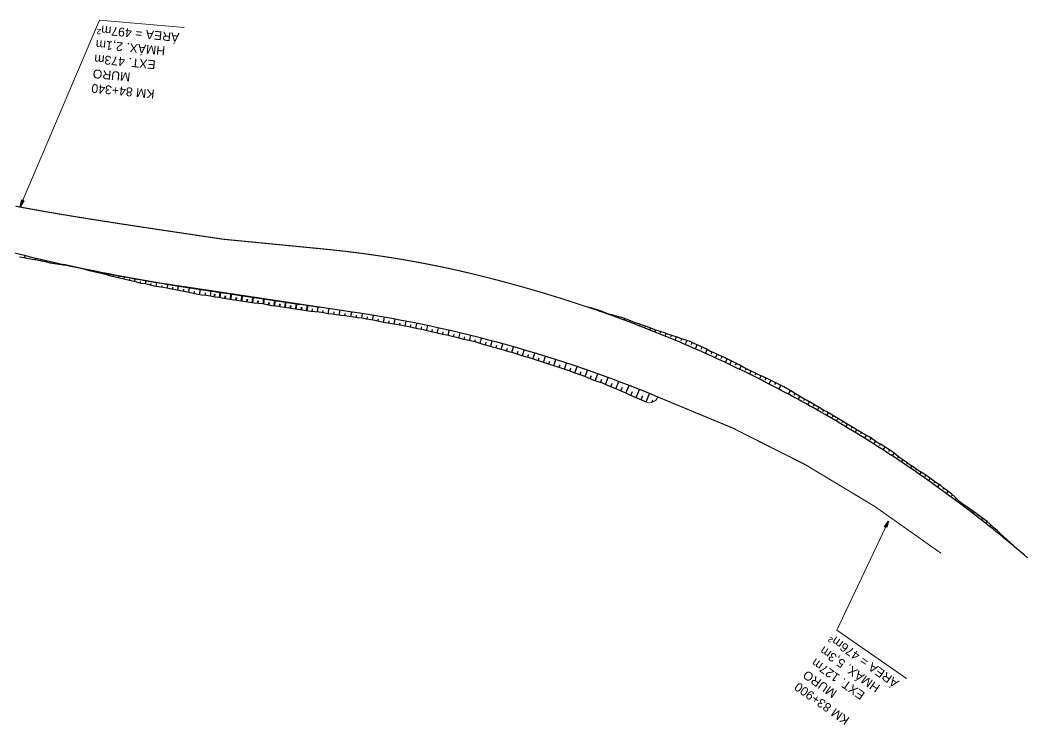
# Model space of a CAD drawing. Header units: metres. Extents: x 288738 to 324331, y 7399322 to 7465117.
# Drawn here: x 297497 to 297953.5, y 7452050.1 to 7452369.7 of the extents above; entities that cross this region are included whole.
import ezdxf

# ---------------------------------------------------------------- set-up
doc = ezdxf.new("R2010")
doc.units = ezdxf.units.M
doc.header["$LTSCALE"] = 10
for name, color, linetype in [('F-HZ-ATERRO-TALUDE', 110, 'Continuous'), ('F-HZ-MUROS', 210, 'Continuous'), ('F-HZ-PIANO-CORTE', 10, 'Continuous'), ('F-HZ-TALUDE', 2, 'Continuous')]:
    doc.layers.add(name, color=color, linetype=linetype)
doc.layers.add('U-HZ-TEXTO-MUROS', color=2, linetype='Continuous', lineweight=0)
doc.styles.add('ARIAL', font='arial.ttf')
doc.styles.add('DIM', font='arial.ttf', dxfattribs={"width": 0.8})
doc.dimstyles.new('U-1_2000', dxfattribs={"dimscale": 2, "dimtxt": 1.5, "dimasz": 0.75, "dimexe": 0.75, "dimexo": 0.75, "dimgap": 0.25, "dimtad": 1, "dimzin": 4, "dimtxsty": 'DIM', "dimblk": 'ARCHTICK', "dimcen": 0.7, "dimdle": 0.75, "dimclrd": 256, "dimclre": 256, "dimclrt": 256, "dimaunit": 1, "dimadec": 3, "dimazin": 2, "dimtfac": 1, "dimtofl": 0, "dimtmove": 0, "dimatfit": 3, "dimldrblk": 'CLOSEDBLANK', "dimfxl": 0, "dimtolj": 1, "dimtzin": 0, "dimlwd": -1, "dimlwe": -1, "dimarcsym": 0})

# ---------------------------------------------------------------- blocks, each defined once
blk = doc.blocks.new('_ArchTick')
at = {"color": 0, "linetype": 'ByBlock', "const_width": 0.15}
blk.add_lwpolyline([(-0.5, -0.5), (0.5, 0.5)], dxfattribs=at)

msp = doc.modelspace()

# ---------------------------------------------------------------- linework, layer by layer
at = {"layer": 'F-HZ-ATERRO-TALUDE', "linetype": 'Continuous', "lineweight": -3}
for p, q in [((297499.149, 7452263.006), (297498.948, 7452261.883)), ((297501.578, 7452262.415), (297501.484, 7452261.884)), ((297504.009, 7452261.83), (297503.856, 7452260.953)), ((297506.442, 7452261.254), (297506.373, 7452260.858)), ((297508.876, 7452260.684), (297508.775, 7452260.094)), ((297511.312, 7452260.123), (297511.255, 7452259.785)), ((297513.75, 7452259.569), (297513.66, 7452259.028)), ((297516.189, 7452259.022), (297516.163, 7452258.86))]:
    msp.add_line(p, q, dxfattribs=at)
at = {"layer": 'F-HZ-MUROS', "linetype": 'Continuous', "lineweight": -3, "const_width": 0.5}
msp.add_lwpolyline([(297754.473, 7452239.594), (297752.533, 7452240.246), (297750.591, 7452240.892), (297748.646, 7452241.531), (297746.7, 7452242.164), (297744.751, 7452242.789), (297742.801, 7452243.409), (297740.848, 7452244.021), (297738.893, 7452244.627), (297736.936, 7452245.227), (297734.977, 7452245.819), (297733.017, 7452246.406), (297731.054, 7452246.985), (297729.089, 7452247.558), (297727.122, 7452248.124), (297725.153, 7452248.683), (297723.183, 7452249.236), (297721.21, 7452249.782), (297719.236, 7452250.322), (297717.26, 7452250.854), (297715.282, 7452251.38), (297713.303, 7452251.9), (297711.321, 7452252.412), (297709.338, 7452252.918), (297707.353, 7452253.417), (297705.367, 7452253.91), (297703.379, 7452254.395), (297701.389, 7452254.874), (297699.398, 7452255.344), (297697.406, 7452255.811), (297695.415, 7452256.273), (297693.42, 7452256.715), (297691.423, 7452257.146), (297689.426, 7452257.568), (297687.428, 7452257.983), (297685.429, 7452258.389), (297683.43, 7452258.787), (297681.43, 7452259.177), (297679.429, 7452259.558), (297677.427, 7452259.932), (297675.425, 7452260.297), (297673.423, 7452260.653), (297671.42, 7452261.002), (297669.416, 7452261.342), (297667.412, 7452261.674), (297665.408, 7452261.998), (297663.403, 7452262.314), (297661.398, 7452262.621), (297659.393, 7452262.92), (297657.387, 7452263.211), (297655.381, 7452263.494), (297653.375, 7452263.768), (297651.368, 7452264.035), (297649.361, 7452264.293), (297647.354, 7452264.543), (297645.347, 7452264.785), (297643.34, 7452265.018), (297641.332, 7452265.244), (297639.324, 7452265.461), (297637.316, 7452265.67), (297635.308, 7452265.871), (297633.3, 7452266.067), (297631.293, 7452266.263), (297629.287, 7452266.459), (297627.282, 7452266.654), (297625.278, 7452266.85), (297623.276, 7452267.045), (297621.274, 7452267.24), (297619.273, 7452267.435), (297617.272, 7452267.63), (297615.273, 7452267.825), (297613.275, 7452268.019), (297611.277, 7452268.214), (297609.28, 7452268.409), (297607.284, 7452268.603), (297605.289, 7452268.797), (297603.294, 7452268.992), (297601.3, 7452269.186), (297589.341, 7452270.35), (297587.36, 7452270.628), (297565.603, 7452273.887), (297563.625, 7452274.183), (297561.647, 7452274.479), (297559.671, 7452274.776), (297557.694, 7452275.073), (297555.719, 7452275.37), (297553.744, 7452275.667), (297551.769, 7452275.965), (297549.795, 7452276.263), (297547.822, 7452276.561), (297545.85, 7452276.861), (297543.878, 7452277.162), (297541.907, 7452277.464), (297539.937, 7452277.767), (297537.968, 7452278.072), (297535.999, 7452278.379), (297534.032, 7452278.687), (297532.065, 7452278.996), (297530.099, 7452279.307), (297528.133, 7452279.62), (297526.169, 7452279.935), (297524.206, 7452280.252), (297522.244, 7452280.572), (297520.282, 7452280.894), (297518.322, 7452281.219), (297516.363, 7452281.547), (297514.404, 7452281.877), (297512.447, 7452282.21), (297510.491, 7452282.545), (297508.536, 7452282.884), (297506.582, 7452283.226), (297504.629, 7452283.571), (297502.677, 7452283.92), (297500.727, 7452284.273), (297498.778, 7452284.629), (297496.83, 7452284.989), (297494.883, 7452285.353)], dxfattribs=at)
msp.add_lwpolyline([(297914.995, 7452127.919, 0.0739612), (297786.525, 7452198.787, 0.0517196)], format="xyb", dxfattribs=at)
at = {"layer": 'F-HZ-PIANO-CORTE'}
for p, q in [((297522.372, 7452257.537), (297522.383, 7452257.602)), ((297522.372, 7452257.537), (297522.383, 7452257.602)), ((297524.823, 7452257.044), (297524.839, 7452257.148)), ((297524.823, 7452257.044), (297524.839, 7452257.148)), ((297527.235, 7452256.39), (297527.255, 7452256.514)), ((297527.235, 7452256.39), (297527.255, 7452256.514)), ((297529.658, 7452255.777), (297529.715, 7452256.136)), ((297529.658, 7452255.777), (297529.715, 7452256.136)), ((297532.084, 7452255.172), (297532.12, 7452255.406)), ((297532.084, 7452255.172), (297532.12, 7452255.406)), ((297534.52, 7452254.611), (297534.604, 7452255.152)), ((297534.52, 7452254.611), (297534.604, 7452255.152)), ((297536.947, 7452254.013), (297536.998, 7452254.342)), ((297536.947, 7452254.013), (297536.998, 7452254.342)), ((297539.357, 7452253.347), (297539.487, 7452254.201)), ((297539.357, 7452253.347), (297539.487, 7452254.201)), ((297541.789, 7452252.776), (297541.862, 7452253.256)), ((297541.789, 7452252.776), (297541.862, 7452253.256)), ((297544.217, 7452252.18), (297544.383, 7452253.278)), ((297544.217, 7452252.18), (297544.383, 7452253.278)), ((297546.653, 7452251.62), (297546.744, 7452252.224)), ((297546.653, 7452251.62), (297546.744, 7452252.224)), ((297549.099, 7452251.109), (297549.292, 7452252.385)), ((297549.099, 7452251.109), (297549.292, 7452252.385)), ((297551.507, 7452250.441), (297551.621, 7452251.197)), ((297551.507, 7452250.441), (297551.621, 7452251.197)), ((297553.977, 7452250.098), (297554.191, 7452251.525)), ((297553.977, 7452250.098), (297554.191, 7452251.525)), ((297556.409, 7452249.529), (297556.528, 7452250.317)), ((297556.409, 7452249.529), (297556.528, 7452250.317)), ((297558.829, 7452248.915), (297559.096, 7452250.695)), ((297558.829, 7452248.915), (297559.096, 7452250.695)), ((297561.298, 7452248.529), (297561.43, 7452249.41)), ((297561.298, 7452248.529), (297561.43, 7452249.41)), ((297563.768, 7452248.143), (297564.03, 7452249.892)), ((297563.768, 7452248.143), (297564.03, 7452249.892)), ((297568.664, 7452247.165), (297568.957, 7452249.122)), ((297568.664, 7452247.165), (297568.957, 7452249.122)), ((297566.202, 7452247.581), (297566.346, 7452248.542)), ((297566.202, 7452247.581), (297566.346, 7452248.542)), ((297571.116, 7452246.681), (297571.271, 7452247.714)), ((297571.116, 7452246.681), (297571.271, 7452247.714)), ((297573.581, 7452246.268), (297573.897, 7452248.377)), ((297573.581, 7452246.268), (297573.897, 7452248.377)), ((297576.006, 7452245.66), (297576.182, 7452246.834)), ((297576.006, 7452245.66), (297576.182, 7452246.834)), ((297578.454, 7452245.154), (297578.826, 7452247.639)), ((297578.454, 7452245.154), (297578.826, 7452247.639)), ((297580.934, 7452244.87), (297581.114, 7452246.069)), ((297580.934, 7452244.87), (297581.114, 7452246.069)), ((297583.416, 7452244.574), (297583.764, 7452246.899)), ((297583.416, 7452244.574), (297583.764, 7452246.899)), ((297585.009, 7452244.242), (297585.19, 7452245.45)), ((297585.31, 7452244.178), (297585.492, 7452245.396)), ((297587.478, 7452243.852), (297587.842, 7452246.288)), ((297587.78, 7452243.797), (297588.147, 7452246.243)), ((297589.941, 7452243.431), (297590.128, 7452244.675)), ((297590.247, 7452243.391), (297590.432, 7452244.632)), ((297592.414, 7452243.064), (297592.786, 7452245.548)), ((297592.717, 7452243.013), (297593.09, 7452245.502)), ((297597.351, 7452242.28), (297597.729, 7452244.808)), ((297597.656, 7452242.236), (297598.034, 7452244.762)), ((297594.887, 7452242.701), (297595.072, 7452243.939)), ((297595.192, 7452242.66), (297595.377, 7452243.896)), ((297599.826, 7452241.931), (297600.014, 7452243.184)), ((297600.131, 7452241.889), (297600.319, 7452243.141)), ((297602.296, 7452241.546), (297602.674, 7452244.067)), ((297602.599, 7452241.491), (297602.979, 7452244.021)), ((297604.777, 7452241.268), (297604.96, 7452242.482)), ((297605.084, 7452241.245), (297605.265, 7452242.449)), ((297607.263, 7452241.011), (297607.612, 7452243.327)), ((297607.563, 7452240.943), (297607.916, 7452243.282)), ((297609.705, 7452240.476), (297609.893, 7452241.717)), ((297610.007, 7452240.417), (297610.196, 7452241.664)), ((297612.171, 7452240.072), (297612.553, 7452242.587)), ((297612.476, 7452240.034), (297612.857, 7452242.542)), ((297614.65, 7452239.754), (297614.838, 7452240.985)), ((297614.955, 7452239.714), (297615.143, 7452240.943)), ((297617.12, 7452239.365), (297617.501, 7452241.846)), ((297617.424, 7452239.322), (297617.805, 7452241.801)), ((297619.593, 7452238.998), (297619.784, 7452240.237)), ((297619.896, 7452238.949), (297620.088, 7452240.19)), ((297622.065, 7452238.627), (297622.45, 7452241.105)), ((297622.37, 7452238.585), (297622.755, 7452241.06)), ((297627.01, 7452237.892), (297627.401, 7452240.364)), ((297627.315, 7452237.85), (297627.706, 7452240.318)), ((297624.54, 7452238.276), (297624.733, 7452239.505)), ((297624.844, 7452238.232), (297625.037, 7452239.46)), ((297629.49, 7452237.58), (297629.683, 7452238.787)), ((297631.981, 7452237.373), (297632.344, 7452239.624)), ((297634.44, 7452236.952), (297634.627, 7452238.103)), ((297636.897, 7452236.497), (297637.289, 7452238.883)), ((297639.383, 7452236.238), (297639.572, 7452237.375)), ((297641.858, 7452235.889), (297642.236, 7452238.133)), ((297644.334, 7452235.54), (297644.521, 7452236.642)), ((297647.114, 7452235.152), (297647.495, 7452237.355)), ((297649.596, 7452234.85), (297649.782, 7452235.915)), ((297652.075, 7452234.536), (297652.441, 7452236.596)), ((297656.995, 7452233.659), (297657.386, 7452235.793)), ((297757.079, 7452238.706), (297757.141, 7452238.886)), ((297759.483, 7452238.017), (297759.527, 7452238.145)), ((297761.795, 7452237.066), (297761.855, 7452237.235)), ((297764.186, 7452236.334), (297764.223, 7452236.437)), ((297766.485, 7452235.391), (297766.653, 7452235.856)), ((297654.524, 7452234.035), (297654.719, 7452235.118)), ((297659.436, 7452233.139), (297659.644, 7452234.258)), ((297661.867, 7452232.558), (297662.318, 7452234.951)), ((297664.349, 7452232.27), (297664.564, 7452233.392)), ((297666.814, 7452231.858), (297667.244, 7452234.065)), ((297669.271, 7452231.405), (297669.489, 7452232.506)), ((297671.728, 7452230.945), (297672.17, 7452233.138)), ((297674.18, 7452230.467), (297674.404, 7452231.562)), ((297676.606, 7452229.865), (297677.086, 7452232.168)), ((297681.492, 7452228.861), (297681.988, 7452231.158)), ((297768.936, 7452234.831), (297769.044, 7452235.126)), ((297771.17, 7452233.674), (297771.412, 7452234.326)), ((297773.633, 7452233.13), (297773.757, 7452233.459)), ((297775.845, 7452231.917), (297776.101, 7452232.59)), ((297778.311, 7452231.375), (297778.446, 7452231.725)), ((297780.502, 7452230.122), (297780.805, 7452230.898)), ((297679.075, 7452229.491), (297679.306, 7452230.58)), ((297683.918, 7452228.261), (297684.18, 7452229.448)), ((297686.36, 7452227.724), (297686.894, 7452230.104)), ((297688.805, 7452227.203), (297689.075, 7452228.382)), ((297691.251, 7452226.692), (297691.791, 7452229.008)), ((297693.678, 7452226.094), (297693.957, 7452227.269)), ((297696.104, 7452225.493), (297696.68, 7452227.87)), ((297700.965, 7452224.326), (297701.559, 7452226.69)), ((297782.992, 7452229.636), (297783.16, 7452230.062)), ((297785.144, 7452228.29), (297785.498, 7452229.176)), ((297787.663, 7452227.878), (297787.873, 7452228.395)), ((297789.762, 7452226.422), (297790.234, 7452227.574)), ((297792.332, 7452226.122), (297792.6, 7452226.769)), ((297698.522, 7452224.857), (297698.821, 7452226.071)), ((297703.4, 7452223.762), (297703.697, 7452224.923)), ((297705.817, 7452223.124), (297706.428, 7452225.47)), ((297708.196, 7452222.354), (297708.526, 7452223.599)), ((297710.592, 7452221.642), (297711.284, 7452224.207)), ((297712.996, 7452220.958), (297713.354, 7452222.259)), ((297715.404, 7452220.286), (297716.135, 7452222.903)), ((297794.351, 7452224.522), (297794.998, 7452226.065)), ((297796.997, 7452224.39), (297797.35, 7452225.223)), ((297798.929, 7452222.582), (297799.72, 7452224.429)), ((297801.623, 7452222.539), (297802.031, 7452223.481)), ((297803.498, 7452220.602), (297804.317, 7452222.469)), ((297717.809, 7452219.601), (297718.183, 7452220.918)), ((297720.215, 7452218.923), (297720.975, 7452221.557)), ((297722.618, 7452218.233), (297723.004, 7452219.551)), ((297725.005, 7452217.49), (297725.804, 7452220.169)), ((297727.391, 7452216.744), (297727.802, 7452218.102)), ((297729.774, 7452215.987), (297730.621, 7452218.741)), ((297734.523, 7452214.423), (297735.426, 7452217.271)), ((297806.192, 7452220.532), (297806.607, 7452221.467)), ((297808.05, 7452218.584), (297808.827, 7452220.318)), ((297810.692, 7452218.383), (297811.065, 7452219.205)), ((297812.588, 7452216.527), (297813.343, 7452218.176)), ((297815.238, 7452216.319), (297815.624, 7452217.153)), ((297732.152, 7452215.216), (297732.588, 7452216.614)), ((297736.899, 7452213.646), (297737.362, 7452215.084)), ((297739.284, 7452212.897), (297740.22, 7452215.761)), ((297741.67, 7452212.153), (297742.141, 7452213.571)), ((297744.037, 7452211.35), (297744.999, 7452214.209)), ((297748.755, 7452209.701), (297749.765, 7452212.618)), ((297817.111, 7452214.433), (297817.898, 7452216.115)), ((297819.1, 7452213.497), (297819.876, 7452215.138)), ((297821.731, 7452213.224), (297822.112, 7452214.02)), ((297823.596, 7452211.348), (297824.332, 7452212.873)), ((297746.403, 7452210.545), (297746.893, 7452211.982)), ((297751.106, 7452208.853), (297751.624, 7452210.33)), ((297753.471, 7452208.045), (297754.518, 7452210.985)), ((297755.752, 7452207.025), (297756.317, 7452208.591)), ((297758.07, 7452206.097), (297759.247, 7452209.316)), ((297826.17, 7452210.95), (297826.506, 7452211.638)), ((297828.072, 7452209.165), (297828.748, 7452210.536)), ((297830.67, 7452208.796), (297831.037, 7452209.532)), ((297832.532, 7452206.943), (297833.285, 7452208.439)), ((297760.456, 7452205.35), (297761.033, 7452206.907)), ((297762.775, 7452204.423), (297763.97, 7452207.603)), ((297765.062, 7452203.415), (297765.694, 7452205.074)), ((297767.391, 7452202.506), (297768.68, 7452205.849)), ((297771.965, 7452200.489), (297773.377, 7452204.056)), ((297835.154, 7452206.603), (297835.553, 7452207.388)), ((297836.974, 7452204.684), (297837.8, 7452206.293)), ((297839.632, 7452204.404), (297840.079, 7452205.265)), ((297841.394, 7452202.391), (297842.285, 7452204.091)), ((297769.69, 7452201.525), (297770.361, 7452203.241)), ((297774.251, 7452199.477), (297774.986, 7452201.31)), ((297776.552, 7452198.501), (297778.062, 7452202.22)), ((297778.854, 7452197.525), (297779.627, 7452199.406)), ((297781.149, 7452196.533), (297782.734, 7452200.343)), ((297845.792, 7452200.062), (297846.635, 7452201.64)), ((297848.379, 7452199.616), (297848.774, 7452200.347)), ((297850.173, 7452197.697), (297850.908, 7452199.044)), ((297783.793, 7452196.372), (297784.255, 7452197.468)), ((297852.721, 7452197.155), (297853.082, 7452197.811)), ((297854.541, 7452195.291), (297855.268, 7452196.598)), ((297857.072, 7452194.706), (297857.426, 7452195.337)), ((297858.89, 7452192.849), (297859.58, 7452194.068)), ((297861.405, 7452192.224), (297861.754, 7452192.833)), ((297863.218, 7452190.37), (297863.911, 7452191.57)), ((297865.713, 7452189.698), (297866.052, 7452190.278)), ((297867.527, 7452187.857), (297868.197, 7452188.994)), ((297870.015, 7452187.16), (297870.356, 7452187.734)), ((297871.814, 7452185.307), (297872.48, 7452186.417)), ((297874.306, 7452184.61), (297874.664, 7452185.2)), ((297876.078, 7452182.724), (297876.807, 7452183.915)), ((297878.581, 7452182.032), (297878.959, 7452182.644)), ((297880.322, 7452180.105), (297881.103, 7452181.359)), ((297882.842, 7452179.437), (297883.252, 7452180.089)), ((297884.538, 7452177.454), (297885.312, 7452178.673)), ((297887.049, 7452176.756), (297887.46, 7452177.397)), ((297888.735, 7452174.767), (297889.605, 7452176.114)), ((297891.262, 7452174.078), (297891.698, 7452174.746)), ((297892.908, 7452172.046), (297893.72, 7452173.282)), ((297895.331, 7452171.204), (297895.681, 7452171.731)), ((297897.055, 7452169.294), (297897.71, 7452170.271)), ((297899.439, 7452168.366), (297899.753, 7452168.831)), ((297901.189, 7452166.5), (297901.799, 7452167.395)), ((297903.561, 7452165.547), (297903.874, 7452166.003)), ((297905.298, 7452163.674), (297905.979, 7452164.657)), ((297907.703, 7452162.762), (297908.063, 7452163.276)), ((297909.382, 7452160.816), (297910.157, 7452161.914)), ((297911.772, 7452159.876), (297912.13, 7452160.378)), ((297913.436, 7452157.927), (297914.208, 7452159.001)), ((297915.831, 7452156.994), (297916.21, 7452157.517)), ((297917.469, 7452155.004), (297918.199, 7452156.003)), ((297919.8, 7452153.97), (297920.125, 7452154.41)), ((297921.47, 7452152.052), (297921.968, 7452152.721)), ((297923.651, 7452150.815), (297923.839, 7452151.065)), ((297925.457, 7452149.062), (297925.838, 7452149.566)), ((297927.676, 7452147.864), (297927.913, 7452148.173)), ((297929.419, 7452146.036), (297929.914, 7452146.679)), ((297931.673, 7452144.875), (297931.956, 7452145.239)), ((297933.359, 7452142.977), (297933.934, 7452143.71)), ((297935.642, 7452141.846), (297935.966, 7452142.256)), ((297937.267, 7452139.89), (297937.79, 7452140.547)), ((297939.425, 7452138.603), (297939.64, 7452138.871)), ((297941.147, 7452136.773), (297941.491, 7452137.198)), ((297943.202, 7452135.35), (297943.324, 7452135.499)), ((297945.01, 7452133.617), (297945.189, 7452133.834)), ((297946.986, 7452132.09), (297947.04, 7452132.155)), ((297948.851, 7452130.426), (297948.919, 7452130.508)), ((297950.769, 7452128.826), (297950.776, 7452128.834))]:
    msp.add_line(p, q, dxfattribs=at)
at = {"layer": 'F-HZ-TALUDE', "linetype": 'Continuous', "lineweight": -3}
msp.add_line((297573.916, 7452248.374), (297611.47, 7452242.75), dxfattribs=at)
at = {"layer": 'F-HZ-TALUDE', "linetype": 'Continuous', "lineweight": -3, "flags": 128}
for points in [[(297493.025, 7452264.509), (297498.928, 7452263.06), (297500.896, 7452262.58), (297502.864, 7452262.104), (297504.833, 7452261.634), (297506.803, 7452261.168), (297508.773, 7452260.708), (297510.744, 7452260.253), (297512.715, 7452259.803), (297514.686, 7452259.358), (297516.658, 7452258.918), (297518.63, 7452258.483), (297520.603, 7452258.053), (297522.576, 7452257.628), (297524.549, 7452257.209), (297526.523, 7452256.795), (297528.496, 7452256.385), (297530.47, 7452255.981), (297532.444, 7452255.582), (297534.418, 7452255.188), (297536.392, 7452254.799), (297538.367, 7452254.416), (297540.341, 7452254.037), (297542.315, 7452253.663), (297544.29, 7452253.295), (297546.264, 7452252.932), (297548.238, 7452252.574), (297550.213, 7452252.221), (297552.187, 7452251.873), (297554.161, 7452251.53), (297556.135, 7452251.192), (297558.109, 7452250.859), (297560.083, 7452250.532), (297562.057, 7452250.209), (297564.031, 7452249.891), (297566.007, 7452249.579), (297567.983, 7452249.271), (297569.96, 7452248.968), (297571.938, 7452248.67), (297613.44, 7452242.455), (297617.378, 7452241.865), (297619.345, 7452241.57), (297623.277, 7452240.981), (297625.242, 7452240.687), (297627.205, 7452240.393), (297629.168, 7452240.099), (297631.129, 7452239.806), (297633.09, 7452239.512)], [(297518.618, 7452258.406), (297516.611, 7452258.631), (297514.612, 7452258.913), (297512.606, 7452259.154), (297510.627, 7452259.565), (297508.673, 7452260.123), (297506.667, 7452260.382), (297504.692, 7452260.823), (297502.693, 7452261.133), (297500.699, 7452261.47), (297498.726, 7452261.936), (297496.725, 7452262.244)], [(297632.737, 7452237.323), (297630.753, 7452237.456), (297628.778, 7452237.65), (297626.814, 7452237.919), (297624.856, 7452238.23), (297622.892, 7452238.514), (297620.925, 7452238.783), (297618.964, 7452239.1), (297616.997, 7452239.383), (297615.034, 7452239.704), (297613.061, 7452239.961), (297611.084, 7452240.207), (297609.127, 7452240.588), (297607.178, 7452241.031), (297605.193, 7452241.237), (297603.197, 7452241.383), (297601.231, 7452241.738), (297599.251, 7452242.01), (297597.272, 7452242.291), (297595.303, 7452242.645), (297593.321, 7452242.91), (297591.348, 7452243.245), (297589.365, 7452243.507), (297587.397, 7452243.867), (297585.418, 7452244.156), (297583.457, 7452244.568), (297583.416, 7452244.574), (297581.474, 7452244.831), (297579.474, 7452244.975), (297577.503, 7452245.321), (297575.547, 7452245.764), (297573.6, 7452246.264), (297571.626, 7452246.591), (297569.656, 7452246.939), (297567.701, 7452247.385), (297565.717, 7452247.645), (297563.77, 7452248.143), (297561.795, 7452248.46), (297559.814, 7452248.737), (297557.844, 7452249.094), (297555.908, 7452249.68), (297553.947, 7452250.105), (297551.951, 7452250.307), (297550.012, 7452250.892), (297548.055, 7452251.356), (297546.082, 7452251.728), (297544.124, 7452252.202), (297542.168, 7452252.697), (297540.199, 7452253.108), (297538.25, 7452253.66), (297536.298, 7452254.189), (297534.335, 7452254.655), (297532.368, 7452255.098), (297530.411, 7452255.605), (297528.444, 7452256.054), (297526.491, 7452256.597), (297524.535, 7452257.121), (297522.554, 7452257.494), (297520.587, 7452257.957)], [(297952.699, 7452127.237), (297951.115, 7452128.534), (297949.584, 7452129.892), (297948.08, 7452131.285), (297946.51, 7452132.598), (297945.012, 7452134), (297943.479, 7452135.36), (297941.954, 7452136.73), (297940.504, 7452138.195), (297938.89, 7452139.458), (297937.426, 7452140.908), (297935.915, 7452142.303), (297934.232, 7452143.479), (297932.612, 7452144.735), (297930.986, 7452145.982), (297929.262, 7452147.103), (297927.656, 7452148.377), (297925.934, 7452149.496), (297924.276, 7452150.7), (297922.702, 7452152.017), (297921.211, 7452153.446), (297919.671, 7452154.812), (297918.075, 7452156.103), (297916.433, 7452157.333), (297914.847, 7452158.64), (297913.052, 7452159.656), (297911.436, 7452160.922), (297909.814, 7452162.18), (297908.072, 7452163.27), (297906.373, 7452164.419), (297904.615, 7452165.481), (297902.939, 7452166.663), (297901.213, 7452167.771), (297899.553, 7452168.976), (297897.875, 7452170.155), (297896.197, 7452171.335), (297894.566, 7452172.587), (297892.972, 7452173.896), (297891.265, 7452175.035), (297889.544, 7452176.154), (297887.786, 7452177.213), (297885.996, 7452178.222), (297884.283, 7452179.352), (297882.611, 7452180.547), (297880.801, 7452181.522), (297879.05, 7452182.592), (297877.274, 7452183.619), (297875.541, 7452184.718), (297873.742, 7452185.707), (297871.954, 7452186.714), (297870.224, 7452187.818), (297868.449, 7452188.845), (297866.685, 7452189.891), (297864.935, 7452190.962), (297863.171, 7452192.009), (297861.397, 7452193.04), (297859.611, 7452194.05), (297857.844, 7452195.091), (297856.075, 7452196.132), (297854.298, 7452197.158), (297852.49, 7452198.129), (297850.714, 7452199.156), (297848.962, 7452200.23), (297847.215, 7452201.316), (297845.424, 7452202.318), (297843.688, 7452203.427), (297841.83, 7452204.306), (297840.029, 7452205.292), (297838.146, 7452206.121), (297836.308, 7452207.035), (297834.449, 7452207.906), (297832.581, 7452208.761), (297830.745, 7452209.678), (297828.855, 7452210.486), (297826.995, 7452211.352), (297825.218, 7452212.39), (297823.414, 7452213.373), (297821.576, 7452214.287), (297819.74, 7452215.206), (297817.898, 7452216.115), (297816.032, 7452216.969), (297814.16, 7452217.812), (297812.285, 7452218.647), (297810.418, 7452219.501), (297808.589, 7452220.44), (297806.767, 7452221.396), (297804.89, 7452222.228), (297802.998, 7452223.026), (297801.139, 7452223.901), (297799.211, 7452224.618), (297797.251, 7452225.255), (297795.328, 7452225.977), (297793.328, 7452226.512), (297791.391, 7452227.196), (297789.436, 7452227.834), (297787.505, 7452228.527), (297785.548, 7452229.157), (297783.632, 7452229.885), (297781.713, 7452230.606), (297779.758, 7452231.233), (297777.839, 7452231.953), (297775.915, 7452232.658), (297773.994, 7452233.371), (297772.073, 7452234.084), (297770.149, 7452234.788), (297768.187, 7452235.388), (297766.225, 7452235.987), (297764.212, 7452236.44), (297762.262, 7452237.068), (297760.366, 7452237.847), (297758.436, 7452238.531), (297756.458, 7452239.074), (297754.473, 7452239.594)], [(297954.224, 7452125.871), (297952.669, 7452127.201), (297951.109, 7452128.526), (297949.544, 7452129.845), (297947.975, 7452131.159), (297946.402, 7452132.468), (297944.824, 7452133.771), (297943.241, 7452135.069), (297941.655, 7452136.362), (297940.064, 7452137.649), (297938.468, 7452138.931), (297936.869, 7452140.208), (297935.265, 7452141.479), (297933.656, 7452142.745), (297932.044, 7452144.005), (297930.427, 7452145.259), (297928.806, 7452146.509), (297927.18, 7452147.752), (297925.551, 7452148.991), (297923.917, 7452150.223), (297922.279, 7452151.45), (297920.637, 7452152.672), (297918.991, 7452153.888), (297917.34, 7452155.098), (297915.686, 7452156.303), (297914.027, 7452157.502), (297912.365, 7452158.696), (297910.698, 7452159.884), (297909.028, 7452161.066), (297907.353, 7452162.243), (297905.675, 7452163.413), (297903.992, 7452164.579), (297902.306, 7452165.738), (297900.615, 7452166.892), (297898.921, 7452168.04), (297897.223, 7452169.182), (297895.521, 7452170.319), (297893.815, 7452171.45), (297892.105, 7452172.574), (297890.392, 7452173.694), (297888.674, 7452174.807), (297886.953, 7452175.914), (297885.228, 7452177.016), (297883.5, 7452178.112), (297881.768, 7452179.202), (297880.032, 7452180.286), (297878.292, 7452181.364), (297876.549, 7452182.436), (297874.802, 7452183.503), (297873.052, 7452184.563), (297871.298, 7452185.618), (297869.54, 7452186.666), (297867.779, 7452187.709), (297866.014, 7452188.745), (297864.246, 7452189.776), (297862.474, 7452190.801), (297860.699, 7452191.819), (297858.921, 7452192.832), (297857.139, 7452193.838), (297855.353, 7452194.839), (297853.565, 7452195.833), (297851.772, 7452196.822), (297849.977, 7452197.804), (297848.178, 7452198.78), (297846.376, 7452199.75), (297844.571, 7452200.714), (297842.762, 7452201.672), (297840.95, 7452202.624), (297839.135, 7452203.569), (297837.317, 7452204.509), (297835.495, 7452205.442), (297833.671, 7452206.369), (297831.843, 7452207.29), (297830.012, 7452208.205), (297828.178, 7452209.113), (297826.341, 7452210.015), (297824.501, 7452210.911), (297822.658, 7452211.801), (297820.812, 7452212.685), (297818.963, 7452213.562), (297817.111, 7452214.433), (297815.256, 7452215.298), (297813.398, 7452216.156), (297811.537, 7452217.008), (297809.674, 7452217.854), (297807.807, 7452218.693), (297805.938, 7452219.526), (297804.066, 7452220.353), (297802.191, 7452221.174), (297800.313, 7452221.988), (297798.432, 7452222.795), (297796.549, 7452223.597), (297794.663, 7452224.392), (297792.775, 7452225.18), (297790.883, 7452225.962), (297788.99, 7452226.738), (297787.093, 7452227.507), (297785.194, 7452228.27), (297783.292, 7452229.027), (297781.388, 7452229.777), (297779.481, 7452230.52), (297777.572, 7452231.257), (297775.66, 7452231.988), (297773.746, 7452232.712), (297771.829, 7452233.429), (297769.91, 7452234.141), (297767.989, 7452234.845), (297766.065, 7452235.543), (297764.138, 7452236.235), (297762.21, 7452236.92), (297760.279, 7452237.598), (297758.346, 7452238.27), (297756.41, 7452238.935), (297754.473, 7452239.594), (297754.473, 7452239.594)]]:
    msp.add_lwpolyline(points, dxfattribs=at)
at = {"layer": 'F-HZ-TALUDE', "color": 2, "linetype": 'Continuous', "lineweight": -3, "flags": 128}
msp.add_lwpolyline([(297786.525, 7452198.787, 0.0612058), (297647.867, 7452237.299), (297571.595, 7452248.722, -0.0173093), (297516.809, 7452258.876)], format="xyb", dxfattribs=at)
msp.add_lwpolyline([(297781.149, 7452196.533), (297780.912, 7452196.633), (297779.132, 7452197.409), (297777.34, 7452198.157), (297775.559, 7452198.934), (297773.765, 7452199.679), (297771.992, 7452200.477), (297770.225, 7452201.292), (297768.443, 7452202.069), (297766.648, 7452202.815), (297764.83, 7452203.503), (297763.054, 7452204.301), (297761.27, 7452205.081), (297759.424, 7452205.691), (297757.558, 7452206.25), (297755.769, 7452207.017), (297754.003, 7452207.852), (297752.176, 7452208.516), (297750.32, 7452209.1), (297748.504, 7452209.797), (297746.675, 7452210.458), (297744.822, 7452211.05), (297743.004, 7452211.744), (297741.144, 7452212.314), (297739.288, 7452212.896), (297737.43, 7452213.47), (297735.584, 7452214.081), (297733.734, 7452214.678), (297731.892, 7452215.305), (297730.041, 7452215.901), (297728.19, 7452216.498), (297726.331, 7452217.07), (297724.477, 7452217.658), (297722.619, 7452218.232), (297720.751, 7452218.774), (297718.877, 7452219.295), (297717.007, 7452219.831), (297715.136, 7452220.362), (297713.262, 7452220.882), (297711.392, 7452221.418), (297709.519, 7452221.943), (297707.659, 7452222.52), (297705.807, 7452223.127), (297703.929, 7452223.636), (297702.036, 7452224.086), (297700.136, 7452224.512), (297698.233, 7452224.919), (297696.354, 7452225.428), (297694.471, 7452225.918), (297692.571, 7452226.34), (297690.688, 7452226.842), (297688.774, 7452227.209), (297686.867, 7452227.616), (297684.959, 7452228.021), (297683.058, 7452228.459), (297681.165, 7452228.944), (297679.279, 7452229.467), (297677.33, 7452229.699), (297675.423, 7452230.135), (297673.529, 7452230.641), (297671.597, 7452230.967), (297669.67, 7452231.321), (297667.752, 7452231.727), (297665.807, 7452231.998), (297663.878, 7452232.357), (297661.917, 7452232.547), (297660.001, 7452232.986), (297658.098, 7452233.502), (297656.15, 7452233.78), (297654.206, 7452234.085), (297652.282, 7452234.507), (297650.329, 7452234.774), (297648.364, 7452234.98), (297646.41, 7452235.249), (297644.462, 7452235.554), (297642.504, 7452235.81), (297640.547, 7452236.084), (297638.588, 7452236.345), (297636.614, 7452236.522), (297634.673, 7452236.902), (297632.737, 7452237.323), (297630.753, 7452237.456), (297628.778, 7452237.65), (297626.814, 7452237.919), (297624.856, 7452238.23), (297622.892, 7452238.514), (297620.925, 7452238.783), (297618.964, 7452239.1), (297616.997, 7452239.383), (297615.034, 7452239.704), (297613.061, 7452239.961), (297611.084, 7452240.207), (297609.127, 7452240.588), (297607.178, 7452241.031), (297605.193, 7452241.237), (297603.197, 7452241.383), (297601.231, 7452241.738), (297599.251, 7452242.01), (297597.272, 7452242.291), (297595.303, 7452242.645), (297593.321, 7452242.91), (297591.348, 7452243.245), (297589.365, 7452243.507), (297587.397, 7452243.867), (297585.418, 7452244.156), (297583.457, 7452244.568), (297583.416, 7452244.574), (297581.474, 7452244.831), (297579.474, 7452244.975), (297577.503, 7452245.321), (297575.547, 7452245.764), (297573.6, 7452246.264), (297571.626, 7452246.591), (297569.656, 7452246.939), (297567.701, 7452247.385), (297565.717, 7452247.645), (297563.77, 7452248.143), (297561.795, 7452248.46), (297559.814, 7452248.737), (297557.844, 7452249.094), (297555.908, 7452249.68), (297553.947, 7452250.105), (297551.951, 7452250.307), (297550.012, 7452250.892), (297548.055, 7452251.356), (297546.082, 7452251.728), (297544.124, 7452252.202), (297542.168, 7452252.697), (297540.199, 7452253.108), (297538.25, 7452253.66), (297536.298, 7452254.189), (297534.335, 7452254.655), (297532.368, 7452255.098), (297530.411, 7452255.605), (297528.444, 7452256.054), (297526.491, 7452256.597), (297524.535, 7452257.121), (297522.554, 7452257.494), (297520.587, 7452257.957)], dxfattribs=at)
at = {"layer": 'U-HZ-TEXTO-MUROS'}
msp.add_lwpolyline([(297781.149, 7452196.533, 0.4138858), (297786.525, 7452198.787, 12.6867254)], format="xyb", dxfattribs=at)

# ---------------------------------------------------------------- texts
at = {"layer": 'U-HZ-TEXTO-MUROS', "linetype": 'Continuous', "lineweight": -3, "char_height": 4, "attachment_point": 9, "style": 'ARIAL'}
for s, insert, rotation in [('KM 84+340\\PMURO \\PEXT.^I473m\\PHMÁX. 2,1m\\PÁREA = 497m²', (297532.137, 7452367.458, 701.702), 174.49081), ('KM 83+900\\PMURO \\PEXT.^I127m\\PHMÁX. 5,3m\\PÁREA = 476m²', (297865.672, 7452091.487, 701.702), 144.87606)]:
    msp.add_mtext(s, dxfattribs=dict(at, insert=insert, rotation=rotation))

# ---------------------------------------------------------------- leaders
at = {"layer": 'U-HZ-TEXTO-MUROS', "linetype": 'Continuous', "lineweight": -3}
for points in [[(297497.051, 7452285.204, 701.702), (297533.093, 7452369.739, 701.702), (297571.535, 7452366.37, 701.702)], [(297891.111, 7452142.46, 701.702), (297867.631, 7452092.997, 701.702), (297899.386, 7452071.071, 701.702)]]:
    msp.add_leader(points, dimstyle='U-1_2000', override={"dimscale": 1, "dimasz": 3}, dxfattribs=at)

doc.saveas('drawing.dxf')
